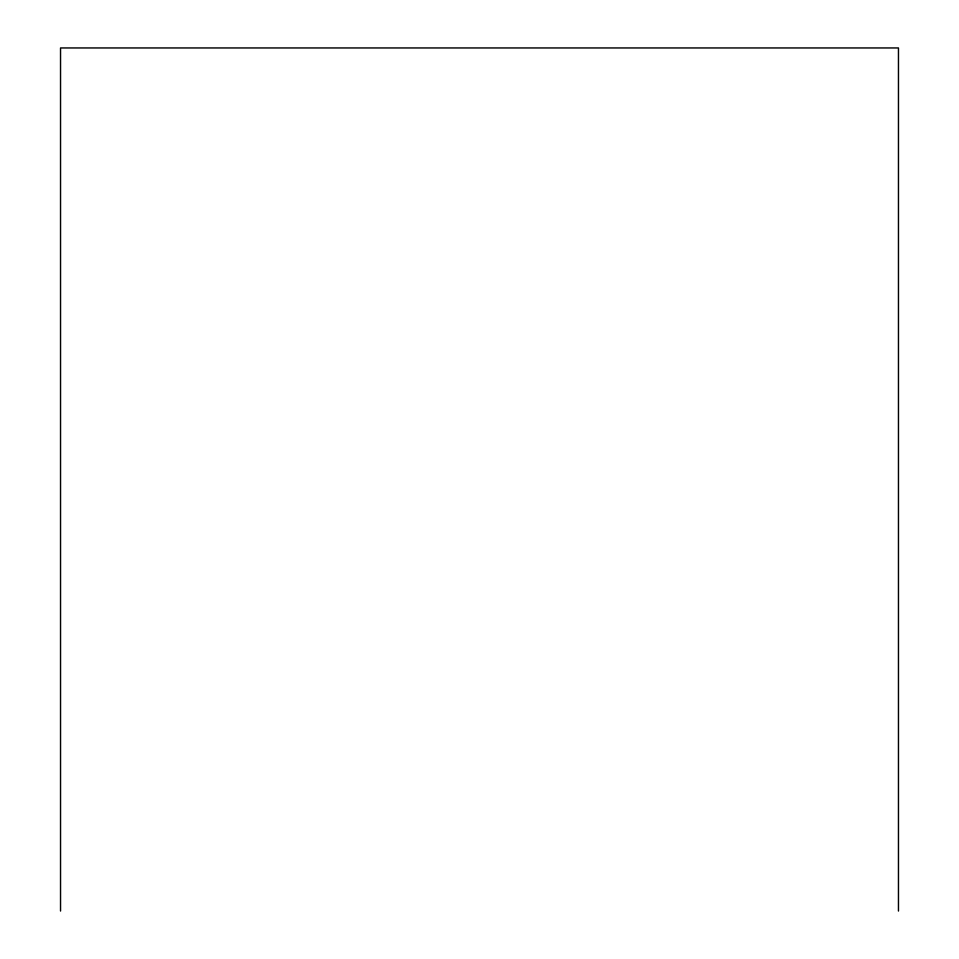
<?xml version="1.0" encoding="UTF-8"?>
<svg xmlns="http://www.w3.org/2000/svg" width="959" height="959" viewBox="0 0 959 959"><rect width="100%" height="100%" fill="white"/><g stroke="black" fill="none" stroke-linecap="round" stroke-linejoin="round"><path stroke-width="1.44" d="M898.463 911.05L898.463 47.95L60.537 47.95L60.537 911.05"/></g></svg>
